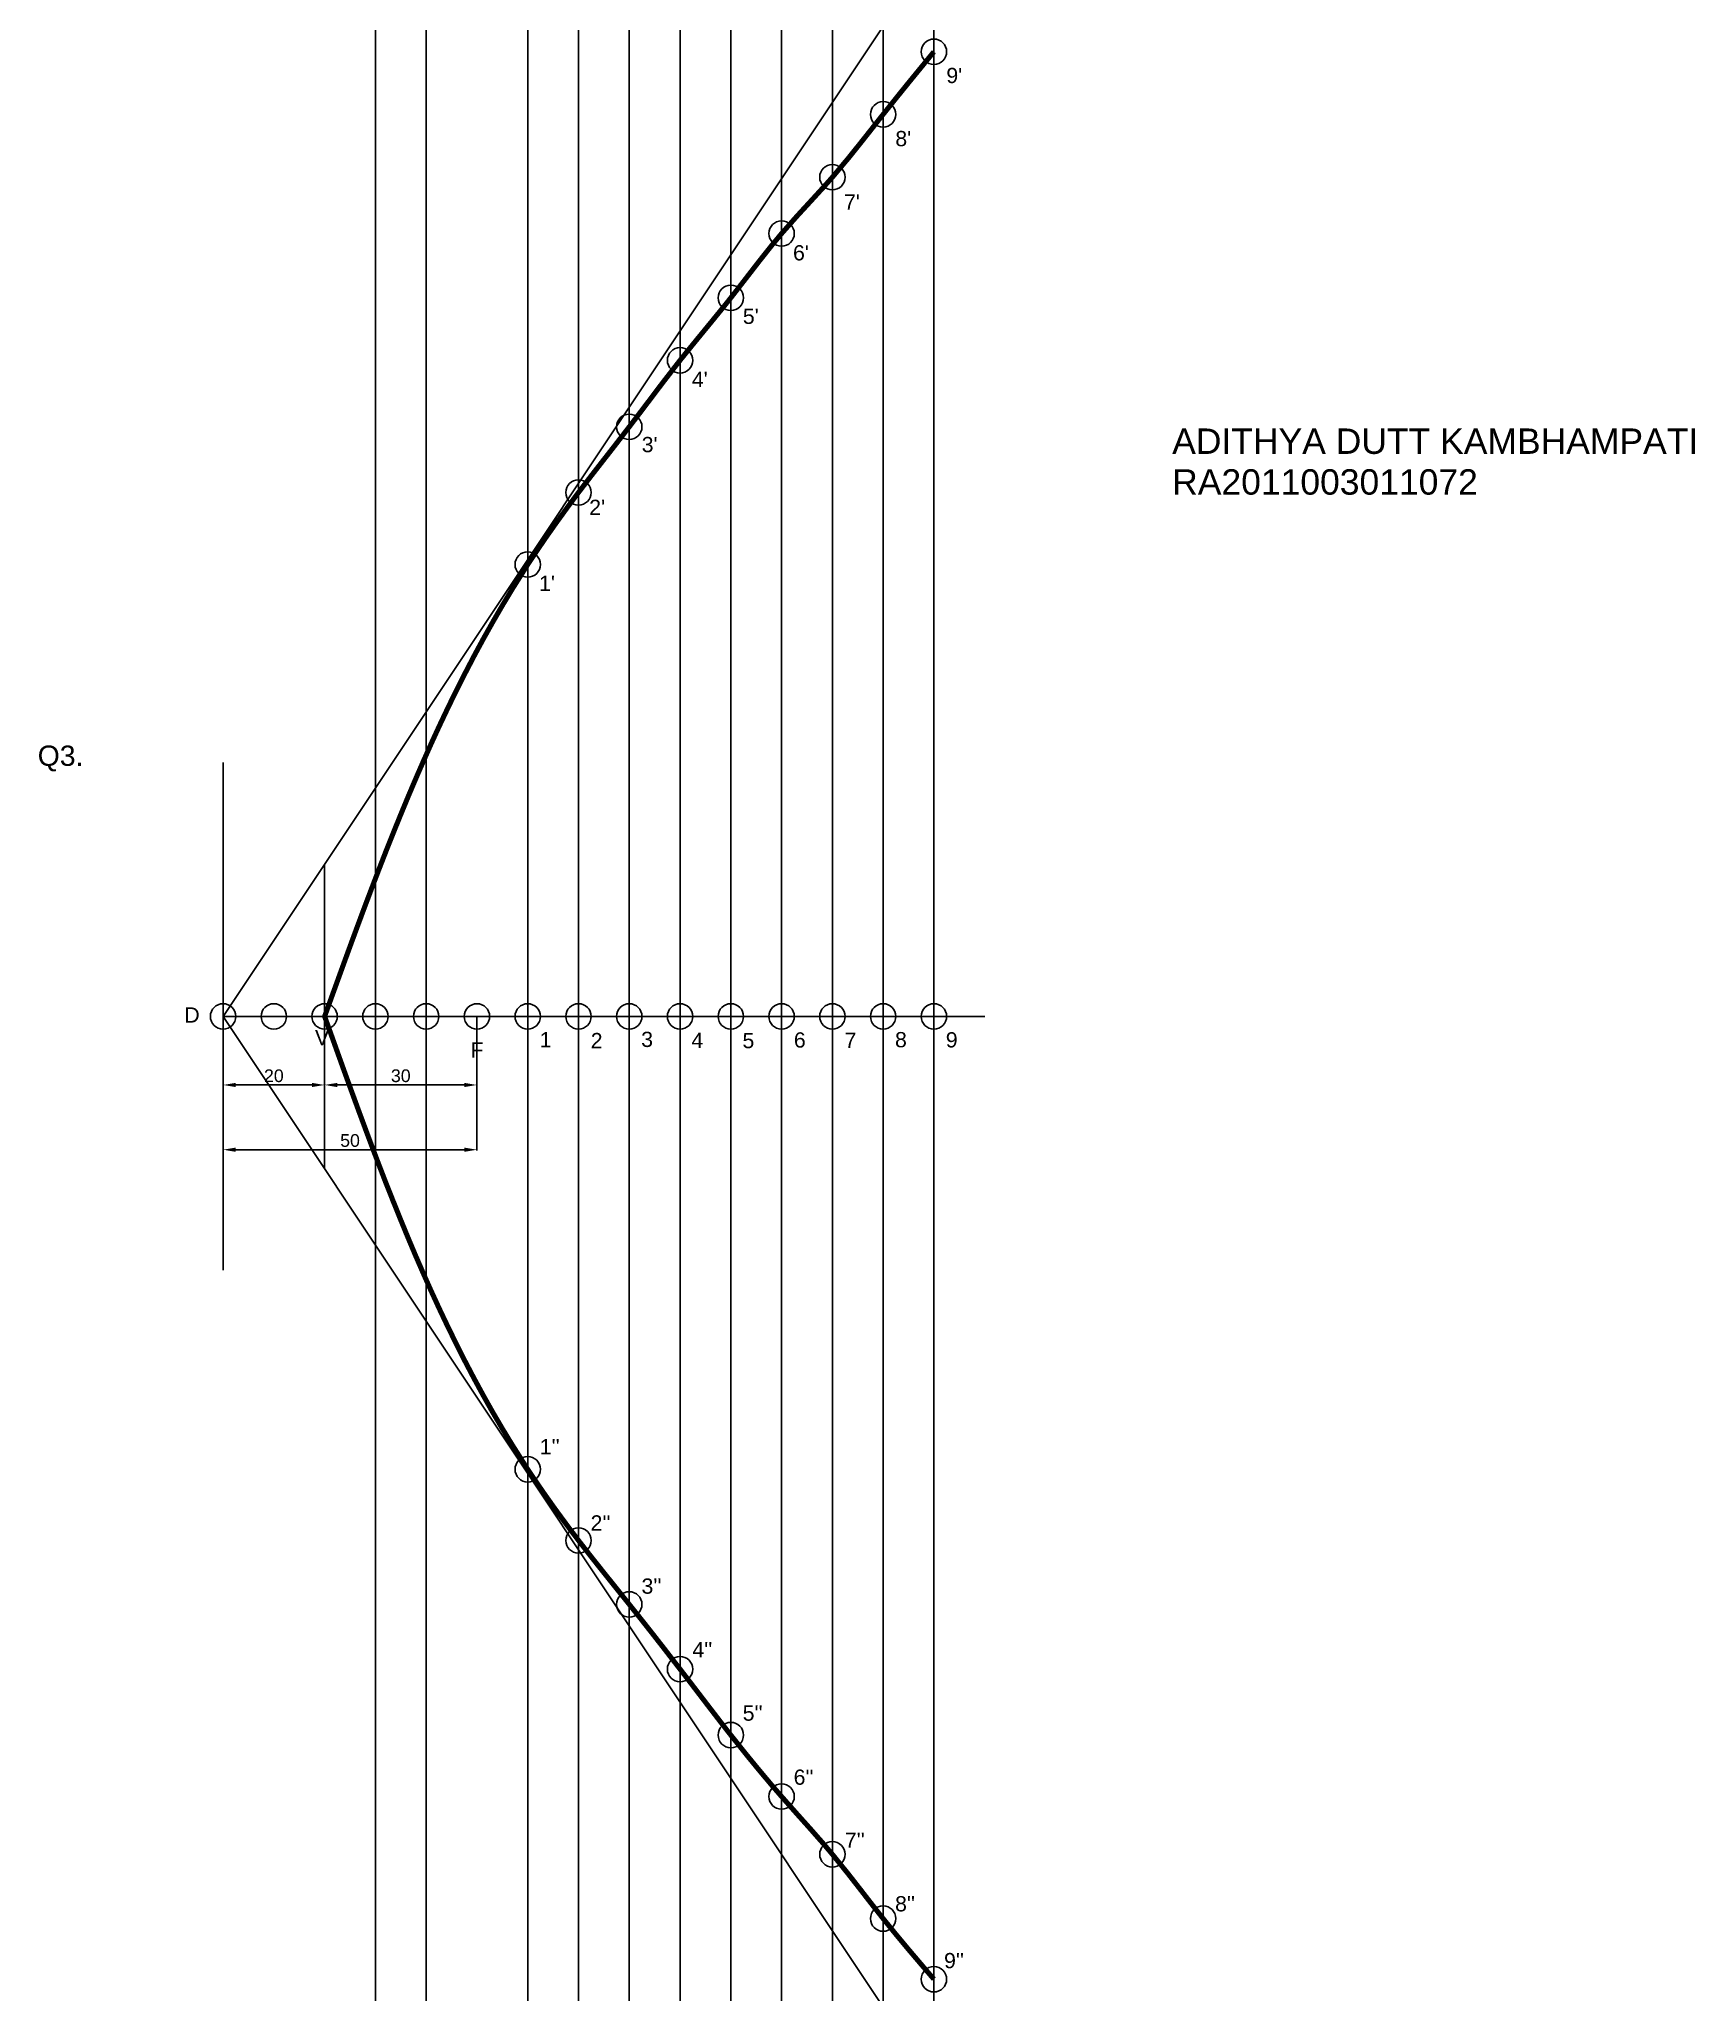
# Model space of a CAD drawing. Header units: millimetres. Extents: x 26 to 353, y -53 to 331.
import ezdxf

# ---------------------------------------------------------------- set-up
doc = ezdxf.new("R2010")
doc.units = ezdxf.units.MM
doc.header["$MEASUREMENT"] = 0
doc.header["$PDMODE"] = 33
doc.header["$PDSIZE"] = 5
doc.styles.get("Standard").update_dxf_attribs({"font": 'arial.ttf'})
doc.dimstyles.new('SRM', dxfattribs={"dimtxt": 2.5, "dimasz": 2.5, "dimexe": 0.18, "dimexo": 0.0625, "dimgap": 0.53, "dimtad": 1, "dimdec": 0, "dimdsep": 46, "dimtxsty": 'Standard', "dimcen": 2.5, "dimadec": 0, "dimazin": 0, "dimtfac": 1, "dimtdec": 0, "dimtmove": 0, "dimatfit": 3, "dimfxl": 1, "dimtolj": 1, "dimtzin": 0, "dimarcsym": 0})

# ---------------------------------------------------------------- blocks, each defined once
blk = doc.blocks.new('*D19')
at = {"color": 0, "linetype": 'ByBlock', "lineweight": -2, "transparency": 16777216}
for p, q in [((62.62, 138.66), (62.62, 112.29)), ((112.62, 138.66), (112.62, 112.29)), ((65.12, 112.47), (110.12, 112.47))]:
    blk.add_line(p, q, dxfattribs=at)
at = {"color": 0, "transparency": 16777216}
for points in [[(65.12, 112.88), (65.12, 112.05), (62.62, 112.47)], [(110.12, 112.88), (110.12, 112.05), (112.62, 112.47)]]:
    blk.add_solid(points, dxfattribs=at)
at = {"layer": 'Defpoints', "color": 0, "transparency": 16777216}
for p in [(62.62, 138.72), (112.62, 138.72), (112.62, 112.47)]:
    blk.add_point(p, dxfattribs=at)
at = {"color": 0, "transparency": 16777216, "insert": (87.62, 114.27), "char_height": 2.5, "attachment_point": 5}
blk.add_mtext('\\A1;50', dxfattribs=at)
blk = doc.blocks.new('*D20')
at = {"color": 0, "linetype": 'ByBlock', "lineweight": -2, "transparency": 16777216}
for p, q in [((62.62, 138.66), (62.62, 125.04)), ((82.62, 138.66), (82.62, 125.04)), ((65.12, 125.22), (80.12, 125.22))]:
    blk.add_line(p, q, dxfattribs=at)
at = {"color": 0, "transparency": 16777216}
for points in [[(65.12, 125.63), (65.12, 124.8), (62.62, 125.22)], [(80.12, 125.63), (80.12, 124.8), (82.62, 125.22)]]:
    blk.add_solid(points, dxfattribs=at)
at = {"layer": 'Defpoints', "color": 0, "transparency": 16777216}
for p in [(62.62, 138.72), (82.62, 138.72), (82.62, 125.22)]:
    blk.add_point(p, dxfattribs=at)
at = {"color": 0, "transparency": 16777216, "insert": (72.62, 127.02), "char_height": 2.5, "attachment_point": 5}
blk.add_mtext('\\A1;20', dxfattribs=at)
blk = doc.blocks.new('*D21')
at = {"color": 0, "linetype": 'ByBlock', "lineweight": -2, "transparency": 16777216}
for p, q in [((82.62, 138.66), (82.62, 125.04)), ((112.62, 138.66), (112.62, 125.04)), ((85.12, 125.22), (110.12, 125.22))]:
    blk.add_line(p, q, dxfattribs=at)
at = {"color": 0, "transparency": 16777216}
for points in [[(85.12, 125.63), (85.12, 124.8), (82.62, 125.22)], [(110.12, 125.63), (110.12, 124.8), (112.62, 125.22)]]:
    blk.add_solid(points, dxfattribs=at)
at = {"layer": 'Defpoints', "color": 0, "transparency": 16777216}
for p in [(82.62, 138.72), (112.62, 138.72), (112.62, 125.22)]:
    blk.add_point(p, dxfattribs=at)
at = {"color": 0, "transparency": 16777216, "insert": (97.62, 127.02), "char_height": 2.5, "attachment_point": 5}
blk.add_mtext('\\A1;30', dxfattribs=at)

msp = doc.modelspace()

# ---------------------------------------------------------------- linework, layer by layer
for p, q in [((62.62, 88.72), (62.62, 188.72)), ((82.62, 138.72), (82.62, 168.72)), ((62.62, 138.72), (112.62, 138.72)), ((82.62, 138.72), (82.62, 108.72)), ((112.62, 138.72), (212.62, 138.72))]:
    msp.add_line(p, q)
for p in [(92.62, 138.72), (102.62, 138.72), (122.62, 138.72), (132.62, 138.72), (142.62, 138.72), (152.62, 138.72), (162.62, 138.72), (172.62, 138.72), (182.62, 138.72), (192.62, 138.72), (202.62, 138.72)]:
    msp.add_xline(p, (0, 1))
for direction in [(0.5547, 0.83205), (0.5547, -0.83205)]:
    msp.add_ray((62.62, 138.72), direction)
at = {"color": 1, "const_width": 1}
for points in [[(82.62, 138.72), (83.94, 142.37), (85.26, 146.01), (86.58, 149.65), (87.91, 153.29), (89.25, 156.92), (90.6, 160.54), (91.97, 164.16), (93.35, 167.77), (94.75, 171.36), (96.18, 174.95), (97.63, 178.52), (99.1, 182.07), (100.6, 185.61), (102.14, 189.14), (103.7, 192.64), (105.31, 196.13), (106.95, 199.59), (108.63, 203.03), (110.36, 206.44), (112.13, 209.84), (113.95, 213.2), (115.82, 216.53), (117.74, 219.84), (119.72, 223.12), (122.62, 227.71), (123.85, 229.57), (126, 232.75), (128.21, 235.89), (130.46, 239), (132.62, 241.9), (135.09, 245.13), (137.45, 248.16), (139.81, 251.18), (142.62, 254.83), (144.48, 257.27), (146.8, 260.33), (149.11, 263.39), (152.62, 267.92), (153.84, 269.44), (156.27, 272.42), (158.7, 275.38), (161.13, 278.36), (162.62, 280.23), (165.86, 284.4), (168.21, 287.44), (170.6, 290.45), (172.62, 292.89), (175.6, 296.26), (178.2, 299.09), (180.79, 301.92), (182.62, 303.98), (185.79, 307.75), (188.19, 310.74), (190.57, 313.75), (192.62, 316.36), (195.35, 319.77), (197.76, 322.75), (200.19, 325.72), (202.62, 328.69)], [(82.62, 138.72), (83.93, 135.07), (85.23, 131.43), (86.54, 127.78), (87.86, 124.15), (89.19, 120.51), (90.53, 116.89), (91.88, 113.27), (93.25, 109.66), (94.64, 106.06), (96.06, 102.48), (97.5, 98.9), (98.96, 95.35), (100.45, 91.81), (101.98, 88.29), (103.54, 84.78), (105.14, 81.3), (106.78, 77.84), (108.46, 74.41), (110.18, 70.99), (111.95, 67.61), (113.77, 64.25), (115.64, 60.92), (117.57, 57.62), (119.55, 54.36), (122.62, 49.53), (123.69, 47.92), (125.85, 44.76), (128.07, 41.63), (130.34, 38.54), (132.62, 35.52), (135.01, 32.45), (137.39, 29.45), (139.79, 26.46), (142.62, 22.93), (144.58, 20.47), (146.96, 17.46), (149.32, 14.44), (152.62, 10.18), (154.01, 8.38), (156.34, 5.33), (158.67, 2.29), (161.01, -0.75), (162.62, -2.81), (165.77, -6.76), (168.2, -9.72), (170.67, -12.66), (172.62, -14.91), (175.73, -18.42), (178.29, -21.28), (180.82, -24.16), (182.62, -26.29), (185.69, -30.08), (188.05, -33.1), (190.4, -36.13), (192.62, -38.95), (195.19, -42.11), (197.65, -45.06), (200.13, -47.98), (202.62, -50.89)]]:
    msp.add_lwpolyline(points, dxfattribs=at)
for p in [(202.62, 328.69), (192.62, 316.36), (182.62, 303.98), (172.62, 292.89), (162.62, 280.23), (152.62, 267.92), (142.62, 254.83), (132.62, 241.9), (122.62, 227.71), (62.62, 138.72), (72.62, 138.72), (82.62, 138.72), (92.62, 138.72), (102.62, 138.72), (112.62, 138.72), (122.62, 138.72), (132.62, 138.72), (142.62, 138.72), (152.62, 138.72), (162.62, 138.72), (172.62, 138.72), (182.62, 138.72), (192.62, 138.72), (202.62, 138.72), (122.62, 49.53), (132.62, 35.52), (142.62, 22.93), (152.62, 10.18), (162.62, -2.81), (172.62, -14.91), (182.62, -26.29), (192.62, -38.95), (202.62, -50.89)]:
    msp.add_point(p)

# ---------------------------------------------------------------- texts
for s, height, p in [("9'", 3, (205.07, 322.52)), ("8'", 3, (195.02, 310.09)), ("7'", 3, (184.91, 297.58)), ("6'", 3, (174.87, 287.6)), ("5'", 3, (164.99, 275.09)), ("4'", 3, (154.94, 262.66)), ('ADITHYA DUTT KAMBHAMPATI', 5, (249.55, 249.5)), ("3'", 3, (145.07, 249.83)), ('RA2011003011072', 5, (249.55, 241.47)), ("2'", 3, (134.73, 237.47)), ("1'", 3, (124.86, 222.52)), ('Q3.', 4, (26.11, 188.06)), ('D', 3, (54.99, 137.5)), ('V', 3, (80.72, 133.04)), ('1', 3, (124.97, 132.64)), ('2', 3, (135.03, 132.46)), ('3', 3, (144.97, 132.7)), ('4', 3, (154.86, 132.52)), ('5', 3, (164.92, 132.46)), ('6', 3, (175.04, 132.58)), ('7', 3, (185.02, 132.52)), ('8', 3, (194.96, 132.64)), ('9', 3, (204.96, 132.61)), ('F', 3, (111.37, 130.6)), ("1''", 3, (124.99, 52.5)), ("2''", 3, (135, 37.47)), ("3''", 3, (145.03, 25.03)), ("4''", 3, (155.05, 12.51)), ("5''", 3, (164.96, 0.02)), ("6''", 3, (174.99, -12.59)), ("7''", 3, (185.07, -25.01)), ("8''", 3, (194.97, -37.53)), ("9''", 3, (204.62, -48.72))]:
    msp.add_text(s, height=height).set_placement(p)

# ---------------------------------------------------------------- dimensions: what is measured, and where the dimension line sits
for base, p1, p2, picture, middle in [((112.62, 112.47), (62.62, 138.72), (112.62, 138.72), '*D19', (87.62, 114.27)), ((82.62, 125.22), (62.62, 138.72), (82.62, 138.72), '*D20', (72.62, 127.02)), ((112.62, 125.22), (82.62, 138.72), (112.62, 138.72), '*D21', (97.62, 127.02))]:
    dim = msp.add_linear_dim(base=base, p1=p1, p2=p2, dimstyle='SRM')
    dim.commit()
    dim.dimension.update_dxf_attribs({"geometry": picture, "text_midpoint": middle})

doc.saveas('drawing.dxf')
